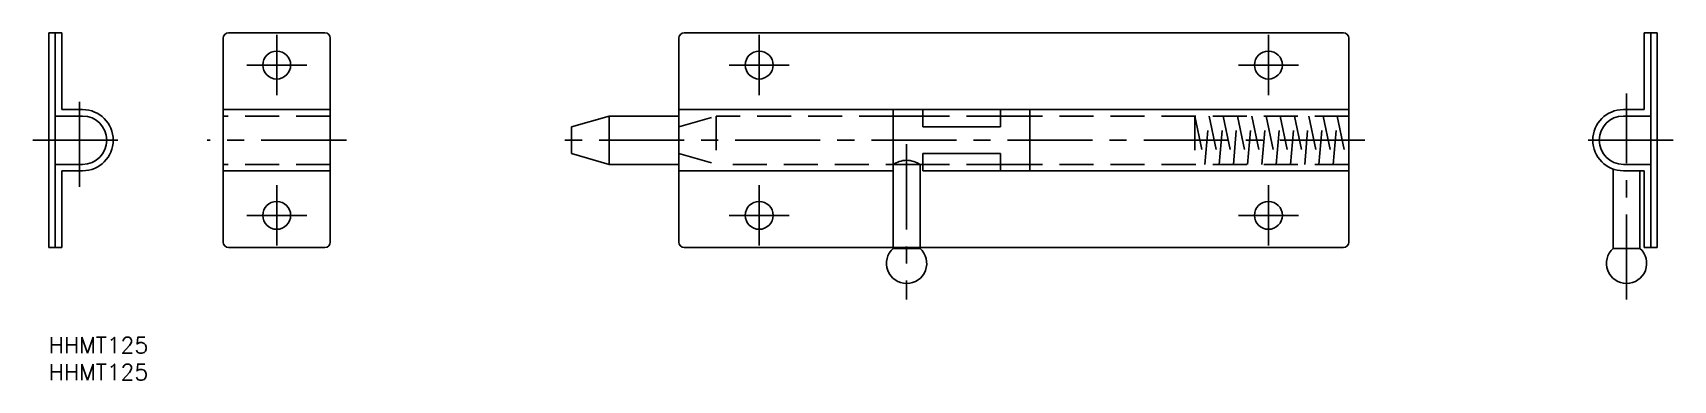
# Model space of a CAD drawing. Extents: x -3 to 303, y -8 to 57.
import ezdxf

# ---------------------------------------------------------------- set-up
doc = ezdxf.new("R2010")
doc.units = 0
doc.header["$LTSCALE"] = 0.5
doc.linetypes.add('CENTER', pattern=[50.8, 31.75, -6.35, 6.35, -6.35])
doc.linetypes.add('DASHED', pattern=[19.05, 12.7, -6.35])
for name, color, linetype in [('MSM_CENTER', 1, 'CENTER'), ('MSM_CONTINUOUS', 7, 'CONTINUOUS'), ('MSM_DASHED', 4, 'DASHED'), ('MSM_PART_NUMBER', 7, 'CONTINUOUS')]:
    doc.layers.add(name, color=color, linetype=linetype)
doc.styles.get("Standard").update_dxf_attribs({"font": 'txt.shx', "height": 3, "bigfont": 'bigfont.shx'})

# ---------------------------------------------------------------- blocks, each defined once
blk = doc.blocks.new('*U5')
at = {"layer": 'MSM_PART_NUMBER'}
blk.add_text('HHMT125', height=3, dxfattribs=at).set_placement((0, -3))
blk = doc.blocks.new('*U6')
at = {"layer": 'MSM_PART_NUMBER'}
blk.add_text('HHMT125', height=3, dxfattribs=at).set_placement((0, -8))

msp = doc.modelspace()

# ---------------------------------------------------------------- linework, layer by layer
at = {"layer": 'MSM_CENTER'}
for p, q in [((42.5, 56.3), (42.5, 45.1)), ((132.5, 56.3), (132.5, 45.1)), ((227.5, 56.3), (227.5, 45.1)), ((48.1, 50.7), (36.9, 50.7)), ((138.1, 50.7), (126.9, 50.7)), ((233.1, 50.7), (221.9, 50.7)), ((5.7, 28), (5.7, 45.4)), ((294.3, 7), (294.3, 45.4)), ((-3, 36.7), (15, 36.7)), ((55.5, 36.7), (29.5, 36.7)), ((245.5, 36.7), (94.5, 36.7)), ((160, 35.95), (160, 7)), ((303, 36.7), (285, 36.7)), ((42.5, 28.3), (42.5, 17.1)), ((132.5, 28.3), (132.5, 17.1)), ((227.5, 28.3), (227.5, 17.1)), ((48.1, 22.7), (36.9, 22.7)), ((138.1, 22.7), (126.9, 22.7)), ((233.1, 22.7), (221.9, 22.7))]:
    msp.add_line(p, q, dxfattribs=at)
at = {"layer": 'MSM_CONTINUOUS'}
for p, q in [((0, 56.7), (0, 16.7)), ((0, 56.7), (2.4, 56.7)), ((1.2, 56.7), (1.2, 16.7)), ((2.4, 56.7), (2.4, 42.4)), ((32.5, 55.7), (32.5, 17.7)), ((33.5, 56.7), (51.5, 56.7)), ((52.5, 55.7), (52.5, 17.7)), ((117.5, 55.7), (117.5, 17.7)), ((118.5, 56.7), (241.5, 56.7)), ((242.5, 55.7), (242.5, 17.7)), ((297.6, 56.7), (297.6, 42.4)), ((300, 56.7), (297.6, 56.7)), ((298.8, 56.7), (298.8, 16.7)), ((300, 56.7), (300, 16.7)), ((6.3, 41.2), (1.2, 41.2)), ((6.3, 42.4), (2.4, 42.4)), ((52.5, 42.4), (32.5, 42.4)), ((97.5, 39.2), (104.5, 41.2)), ((117.5, 41.2), (104.5, 41.2)), ((104.5, 41.2), (104.5, 32.2)), ((242.5, 42.4), (117.5, 42.4)), ((157.5, 42.4), (157.5, 16.54)), ((163, 41.2), (157.5, 41.2)), ((163, 39.2), (163, 42.4)), ((177.5, 39.2), (177.5, 42.4)), ((183, 41.2), (177.5, 41.2)), ((183, 31), (183, 42.4)), ((293.7, 42.4), (297.6, 42.4)), ((293.7, 41.2), (298.8, 41.2)), ((97.5, 39.2), (97.5, 34.2)), ((177.5, 39.2), (163, 39.2)), ((97.5, 34.2), (104.5, 32.2)), ((177.5, 34.2), (163, 34.2)), ((163, 31), (163, 34.2)), ((177.5, 31), (177.5, 34.2)), ((6.3, 32.2), (1.2, 32.2)), ((6.3, 31), (2.4, 31)), ((2.4, 31), (2.4, 16.7)), ((52.5, 31), (32.5, 31)), ((117.5, 32.2), (104.5, 32.2)), ((157.5, 31), (117.5, 31)), ((163, 32.2), (162.5, 32.2)), ((162.5, 16.54), (162.5, 32.2)), ((242.5, 31), (163, 31)), ((183, 32.2), (177.5, 32.2)), ((291.8, 31.32), (291.8, 16.54)), ((293.7, 32.2), (298.8, 32.2)), ((293.7, 31), (297.6, 31)), ((296.8, 16.54), (296.8, 31)), ((297.6, 31), (297.6, 16.7)), ((0, 16.7), (2.4, 16.7)), ((33.5, 16.7), (51.5, 16.7)), ((118.5, 16.7), (157.5, 16.7)), ((157.5, 16.54), (162.5, 16.54)), ((162.5, 16.7), (241.5, 16.7)), ((291.8, 16.54), (296.8, 16.54)), ((300, 16.7), (297.6, 16.7))]:
    msp.add_line(p, q, dxfattribs=at)
for centre in [(42.5, 50.7), (132.5, 50.7), (227.5, 50.7), (42.5, 22.7), (132.5, 22.7), (227.5, 22.7)]:
    msp.add_circle(centre, 2.6, dxfattribs=at)
for centre, radius, start, end in [((33.5, 55.7), 1, 90, 180), ((51.5, 55.7), 1, 0, 90), ((118.5, 55.7), 1, 90, 180), ((241.5, 55.7), 1, 0, 90), ((6.3, 36.7), 5.7, 270, 90), ((6.3, 36.7), 4.5, 270, 90), ((293.7, 36.7), 5.7, 90, 270), ((293.7, 36.7), 4.5, 90, 270), ((161.03, 25.93), 7.19, 109.4602, 119.3607), ((160.02, 28.81), 4.14, 90.2513, 109.5602), ((159.98, 28.81), 4.14, 70.4398, 89.7487), ((158.97, 25.93), 7.19, 60.6393, 70.5398), ((33.5, 17.7), 1, 180, 270), ((51.5, 17.7), 1, 270, 0), ((118.5, 17.7), 1, 180, 270), ((160, 13.75), 3.75, 131.8103, 48.1897), ((241.5, 17.7), 1, 270, 0), ((294.3, 13.75), 3.75, 131.8103, 48.1897)]:
    msp.add_arc(centre, radius, start, end, dxfattribs=at)
at = {"layer": 'MSM_DASHED'}
for p, q in [((52.5, 41.2), (32.5, 41.2)), ((117.5, 39.2), (124.5, 41.2)), ((157.5, 41.2), (124.5, 41.2)), ((124.5, 41.2), (124.5, 32.2)), ((177.5, 41.2), (163, 41.2)), ((242.5, 41.2), (183, 41.2)), ((213.75, 41.2), (213.75, 32.2)), ((213.75, 41.2), (215.65, 32.2)), ((215.65, 32.2), (216.41, 41.2)), ((216.41, 41.2), (218.31, 32.2)), ((218.31, 32.2), (219.07, 41.2)), ((219.07, 41.2), (220.96, 32.2)), ((220.96, 32.2), (221.73, 41.2)), ((221.73, 41.2), (223.62, 32.2)), ((223.62, 32.2), (224.39, 41.2)), ((224.39, 41.2), (226.28, 32.2)), ((226.28, 32.2), (227.05, 41.2)), ((227.05, 41.2), (228.94, 32.2)), ((228.94, 32.2), (229.71, 41.2)), ((229.71, 41.2), (231.6, 32.2)), ((231.6, 32.2), (232.37, 41.2)), ((232.37, 41.2), (234.26, 32.2)), ((234.26, 32.2), (235.03, 41.2)), ((235.03, 41.2), (236.92, 32.2)), ((236.92, 32.2), (237.69, 41.2)), ((237.69, 41.2), (239.58, 32.2)), ((239.58, 32.2), (240.34, 41.2)), ((240.34, 41.2), (242.24, 32.2)), ((117.5, 34.2), (124.5, 32.2)), ((52.5, 32.2), (32.5, 32.2)), ((162.5, 32.2), (124.5, 32.2)), ((177.5, 32.2), (163, 32.2)), ((242.5, 32.2), (183, 32.2)), ((162.5, 16.7), (157.5, 16.7))]:
    msp.add_line(p, q, dxfattribs=at)

# ---------------------------------------------------------------- block references
at = {"layer": 'MSM_CONTINUOUS'}
for name in ['*U5', '*U6']:
    msp.add_blockref(name, (0, 0), dxfattribs=at)

doc.saveas('drawing.dxf')
